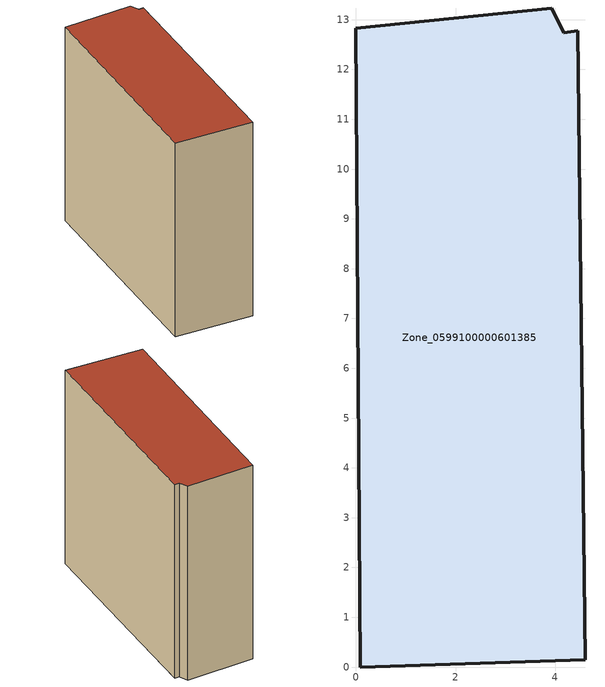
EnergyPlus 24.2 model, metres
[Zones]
Zone_0599100000601385
 floor ground (C_G): 4.17,12.74 4.46,12.78 4.6,0.14 0.09,0 0,12.83 3.93,13.23 z2.75
 wall outside (C_F): 0.09,0 4.6,0.14 4.46,12.78 4.17,12.74 3.93,13.23 0,12.83 0.09,0 z2.75:14.45
 roof outside (C_R): 4.46,12.78 4.17,12.74 3.93,13.23 0,12.83 0.09,0 4.6,0.14 z14.45
[BUILDING]
Pand.0599100000601385: North Axis=0; Terrain=City; Loads Convergence Tolerance Value=0.04; Temperature Convergence Tolerance Value=0.4; Solar Distribution=FullExterior; Maximum Number of Warmup Days=25; Minimum Number of Warmup Days=1
[Site:Location]
Rotterdam.The.Hague.AP_ZH_NLD Design_Conditions: Latitude=51.96; Longitude=4.45; Time Zone=1; Elevation=-4.5
[SITE:GROUNDTEMPERATURE:BUILDINGSURFACE]
18, 18, 18, 18, 18, 18, 18, 18, 18, 18, 18, 18
[MATERIAL] Thermal Absorptance=0.9; Solar Absorptance=0.7; Visible Absorptance=0.7
Name | Roughness | Thickness | Conductivity | Density | Specific Heat
G.TI.1946 | MediumSmooth | 0.15 | 1 | 540 | 1210
F.TI.1946 | Rough | 0.3 | 0.857143 | 1920 | 840
R.TI.1946 | MediumRough | 0.2 | 0.1 | 1500 | 1000
[CONSTRUCTION]
C_G: G.TI.1946
C_F: F.TI.1946
C_R: R.TI.1946
[ZONE]
Zone_0599100000601385: Type=1; Multiplier=1; Ceiling Height=Autocalculate; Volume=Autocalculate; Floor Area=autocalculate; Part of Total Floor Area=Yes
[ZONEINFILTRATION:DESIGNFLOWRATE]
Infil_Zone_0599100000601385: Zone or ZoneList or Space or SpaceList=Zone_0599100000601385; Schedule=AlwaysOn; Design Flow Rate Calculation Method=Flow/Area; Flow Rate per Floor Area=0.003; Constant Term Coefficient=1; Temperature Term Coefficient=0; Velocity Term Coefficient=0; Velocity Squared Term Coefficient=0
[HVACTEMPLATE:ZONE:IDEALLOADSAIRSYSTEM]
Zone_0599100000601385: Maximum Heating Supply Air Temperature=50; Minimum Cooling Supply Air Temperature=13; Maximum Heating Supply Air Humidity Ratio=0.0156; Minimum Cooling Supply Air Humidity Ratio=0.0077; Heating Limit=NoLimit; Cooling Limit=NoLimit; Dehumidification Control Type=ConstantSensibleHeatRatio; Cooling Sensible Heat Ratio=0.7; Dehumidification Setpoint=60; Humidification Control Type=None; Humidification Setpoint=30; Outdoor Air Method=None; Outdoor Air Flow Rate per Person=0.00944; Outdoor Air Flow Rate per Zone Floor Area=0; Outdoor Air Flow Rate per Zone=0; Demand Controlled Ventilation Type=None; Outdoor Air Economizer Type=NoEconomizer; Heat Recovery Type=None; Sensible Heat Recovery Effectiveness=0.7; Latent Heat Recovery Effectiveness=0.65
[ZONECONTROL:THERMOSTAT]
ThermostatControl_Zone_0599100000601385: Zone or ZoneList=Zone_0599100000601385; Control Type Schedule=DualSetpointControlType; Control 1=Thermostat_Zone_0599100000601385; Temperature Difference Between Cutout And Setpoint=0
[THERMOSTATSETPOINT:DUALSETPOINT]
Thermostat_Zone_0599100000601385: Heating Setpoint Temperature Schedule=HeatingSetpoint_Zone_0599100000601385; Cooling Setpoint Temperature Schedule=CoolingSetpoint_Zone_0599100000601385
[SCHEDULE:COMPACT]
HeatingSetpoint_Zone_0599100000601385: Through: 12/31, For: AllDays, Until: 24:00, 21
CoolingSetpoint_Zone_0599100000601385: Through: 12/31, For: AllDays, Until: 24:00, 24
DualSetpointControlType: Through: 12/31, For: AllDays, Until: 24:00, 4
AlwaysOn: Through: 12/31, For: AllDays, Until: 24:00, 1
